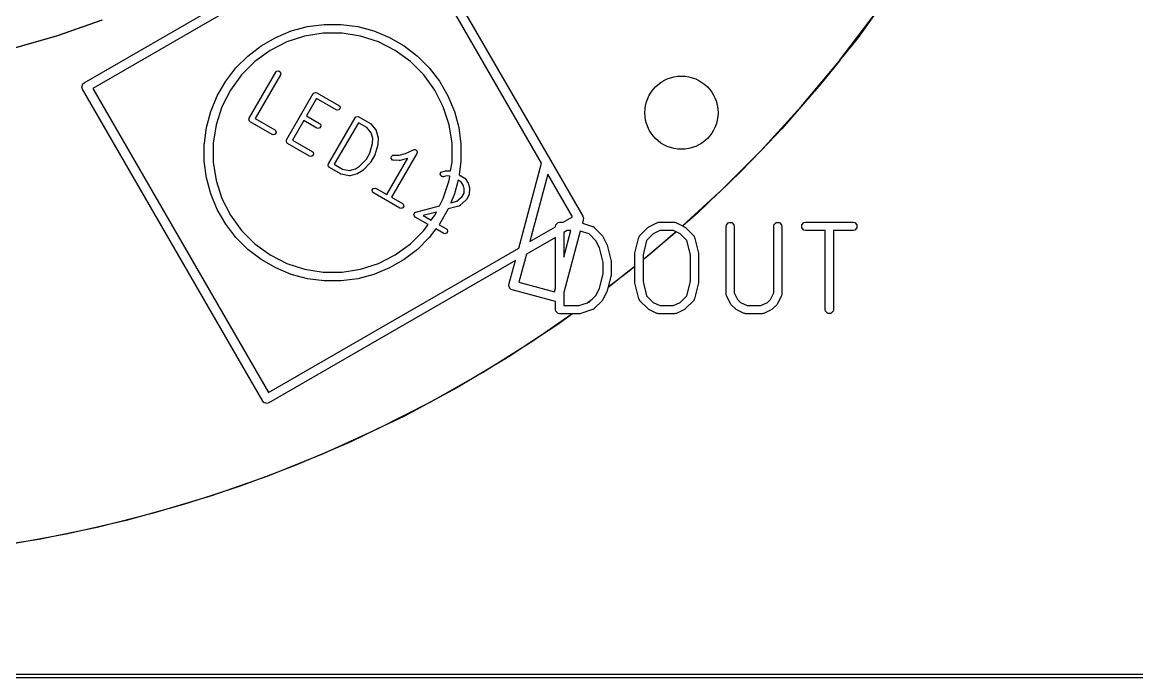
# Model space of a CAD drawing. Header units: inches. Extents: x 4.13 to 6.29, y -4.64 to -3.05.
# Drawn here: x 5.219 to 5.828, y -4.637 to -4.279 of the extents above; entities that cross this region are included whole.
import ezdxf

# ---------------------------------------------------------------- set-up
doc = ezdxf.new("R2010")
doc.units = ezdxf.units.IN
doc.header["$MEASUREMENT"] = 0
doc.layers.add('F.Silkscreen', color=41, linetype='CONTINUOUS', true_color=0xf2eda1)

msp = doc.modelspace()

# ---------------------------------------------------------------- linework, layer by layer
at = {"layer": 'F.Silkscreen', "linetype": 'CONTINUOUS'}
for p, q in [((5.25272, -4.31182), (5.4232, -4.21339)), ((5.42662, -4.21431), (5.50733, -4.3541)), ((5.42354, -4.21897), (5.25739, -4.3149)), ((5.50248, -4.3557), (5.42354, -4.21897)), ((5.23812, -4.28599), (5.26247, -4.27747)), ((5.26254, -4.27764), (5.23817, -4.28617)), ((5.66526, -4.29974), (5.68496, -4.27386)), ((5.68496, -4.27386), (5.6754, -4.28702)), ((5.35736, -4.28701), (5.36585, -4.2835)), ((5.36585, -4.2835), (5.37472, -4.28112)), ((5.38329, -4.28477), (5.37315, -4.28638)), ((5.37472, -4.28112), (5.38383, -4.27992)), ((5.39356, -4.28477), (5.38329, -4.28477)), ((5.38383, -4.27992), (5.39302, -4.27992)), ((5.39302, -4.27992), (5.40213, -4.28112)), ((5.4037, -4.28638), (5.39356, -4.28477)), ((5.40213, -4.28112), (5.411, -4.2835)), ((5.411, -4.2835), (5.41949, -4.28701)), ((5.21332, -4.29314), (5.23812, -4.28599)), ((5.23817, -4.28617), (5.21337, -4.29331)), ((5.3494, -4.29161), (5.35736, -4.28701)), ((5.36338, -4.28955), (5.35423, -4.29421)), ((5.37315, -4.28638), (5.36338, -4.28955)), ((5.41347, -4.28955), (5.4037, -4.28638)), ((5.42262, -4.29421), (5.41347, -4.28955)), ((5.41949, -4.28701), (5.42745, -4.29161)), ((5.6754, -4.28702), (5.66526, -4.29974)), ((5.34212, -4.2972), (5.3494, -4.29161)), ((5.35423, -4.29421), (5.34593, -4.30025)), ((5.43092, -4.30025), (5.42262, -4.29421)), ((5.42745, -4.29161), (5.43473, -4.2972)), ((5.33562, -4.3037), (5.34212, -4.2972)), ((5.34593, -4.30025), (5.33867, -4.30751)), ((5.43818, -4.30751), (5.43092, -4.30025)), ((5.43473, -4.2972), (5.44123, -4.3037)), ((5.6444, -4.32472), (5.66525, -4.29975)), ((5.66525, -4.29975), (5.65511, -4.31247)), ((5.66525, -4.29975), (5.66526, -4.29974)), ((5.66526, -4.29974), (5.66525, -4.29975)), ((5.66525, -4.29975), (5.66525, -4.29975)), ((5.33003, -4.31099), (5.33562, -4.3037)), ((5.33867, -4.30751), (5.33263, -4.31582)), ((5.3429, -4.33119), (5.35746, -4.30597)), ((5.35995, -4.30741), (5.34611, -4.33138)), ((5.35746, -4.30597), (5.35783, -4.30555)), ((5.35783, -4.30555), (5.3589, -4.30526)), ((5.3589, -4.30526), (5.35985, -4.30581)), ((5.35985, -4.30581), (5.36014, -4.30688)), ((5.36014, -4.30688), (5.35995, -4.30741)), ((5.44422, -4.31582), (5.43818, -4.30751)), ((5.44123, -4.3037), (5.44682, -4.31099)), ((5.2515, -4.31431), (5.25199, -4.31246)), ((5.25181, -4.31523), (5.2515, -4.31431)), ((5.35023, -4.48571), (5.25181, -4.31523)), ((5.25199, -4.31246), (5.25272, -4.31182)), ((5.25739, -4.3149), (5.35331, -4.48104)), ((5.32543, -4.31894), (5.33003, -4.31099)), ((5.44682, -4.31099), (5.45142, -4.31894)), ((5.65511, -4.31247), (5.6444, -4.32472)), ((5.32192, -4.32743), (5.32543, -4.31894)), ((5.33263, -4.31582), (5.32797, -4.32497)), ((5.36332, -4.34297), (5.37788, -4.31775)), ((5.37965, -4.32044), (5.37416, -4.32996)), ((5.37788, -4.31775), (5.37825, -4.31733)), ((5.37825, -4.31733), (5.37931, -4.31705)), ((5.37931, -4.31705), (5.37984, -4.31723)), ((5.39041, -4.32666), (5.37965, -4.32044)), ((5.37984, -4.31723), (5.39185, -4.32416)), ((5.44888, -4.32497), (5.44422, -4.31582)), ((5.45142, -4.31894), (5.45493, -4.32743)), ((5.31954, -4.3363), (5.32192, -4.32743)), ((5.32797, -4.32497), (5.3248, -4.33473)), ((5.39094, -4.32684), (5.39041, -4.32666)), ((5.39201, -4.32655), (5.39094, -4.32684)), ((5.39185, -4.32416), (5.39227, -4.32453)), ((5.39256, -4.3256), (5.39201, -4.32655)), ((5.39227, -4.32453), (5.39256, -4.3256)), ((5.45205, -4.33473), (5.44888, -4.32497)), ((5.45493, -4.32743), (5.45731, -4.3363)), ((5.62245, -4.34873), (5.6444, -4.32472)), ((5.6444, -4.32472), (5.6337, -4.33698)), ((5.6444, -4.32472), (5.6444, -4.32472)), ((5.6444, -4.32472), (5.6444, -4.32472)), ((5.6444, -4.32472), (5.6444, -4.32472)), ((5.34272, -4.33172), (5.3429, -4.33119)), ((5.34301, -4.33278), (5.34272, -4.33172)), ((5.34343, -4.33315), (5.34301, -4.33278)), ((5.35544, -4.34009), (5.34343, -4.33315)), ((5.34611, -4.33138), (5.35688, -4.33759)), ((5.37272, -4.33245), (5.36653, -4.34317)), ((5.37988, -4.33658), (5.37272, -4.33245)), ((5.37416, -4.32996), (5.38132, -4.33409)), ((5.38613, -4.35615), (5.40069, -4.33093)), ((5.40069, -4.33093), (5.40106, -4.33051)), ((5.40106, -4.33051), (5.40213, -4.33022)), ((5.40213, -4.33022), (5.40266, -4.3304)), ((5.40266, -4.3304), (5.40866, -4.33387)), ((5.31841, -4.34487), (5.31954, -4.3363)), ((5.3248, -4.33473), (5.32319, -4.34487)), ((5.35688, -4.33759), (5.3573, -4.33796)), ((5.35758, -4.33903), (5.35703, -4.33998)), ((5.3573, -4.33796), (5.35758, -4.33903)), ((5.38041, -4.33676), (5.37988, -4.33658)), ((5.38147, -4.33648), (5.38041, -4.33676)), ((5.38132, -4.33409), (5.38174, -4.33446)), ((5.38202, -4.33552), (5.38147, -4.33648)), ((5.38174, -4.33446), (5.38202, -4.33552)), ((5.40247, -4.33362), (5.38935, -4.35634)), ((5.40702, -4.33624), (5.40247, -4.33362)), ((5.40955, -4.3391), (5.40702, -4.33624)), ((5.40866, -4.33387), (5.40884, -4.33402)), ((5.40884, -4.33402), (5.40902, -4.33416)), ((5.40902, -4.33416), (5.41193, -4.33744)), ((5.41042, -4.34233), (5.40955, -4.3391)), ((5.41193, -4.33744), (5.41197, -4.3375)), ((5.41197, -4.3375), (5.412, -4.33752)), ((5.412, -4.33752), (5.4121, -4.33773)), ((5.4121, -4.33773), (5.41221, -4.33793)), ((5.41221, -4.33793), (5.41221, -4.33796)), ((5.41221, -4.33796), (5.41224, -4.33802)), ((5.41224, -4.33802), (5.41326, -4.34181)), ((5.45366, -4.34487), (5.45205, -4.33473)), ((5.45731, -4.3363), (5.45851, -4.34541)), ((5.6337, -4.33698), (5.62245, -4.34873)), ((5.31834, -4.34541), (5.31841, -4.34487)), ((5.31834, -4.3546), (5.31834, -4.34541)), ((5.32319, -4.34487), (5.32319, -4.35514)), ((5.35597, -4.34027), (5.35544, -4.34009)), ((5.35703, -4.33998), (5.35597, -4.34027)), ((5.36314, -4.34351), (5.36332, -4.34297)), ((5.36342, -4.34457), (5.36314, -4.34351)), ((5.36384, -4.34494), (5.36342, -4.34457)), ((5.37585, -4.35187), (5.36384, -4.34494)), ((5.36653, -4.34317), (5.37729, -4.34938)), ((5.40877, -4.35021), (5.41025, -4.34503)), ((5.41025, -4.34503), (5.41042, -4.34233)), ((5.41307, -4.34568), (5.41149, -4.35117)), ((5.41308, -4.34552), (5.41307, -4.34568)), ((5.41312, -4.34537), (5.41308, -4.34552)), ((5.41331, -4.34227), (5.41312, -4.34537)), ((5.41326, -4.34181), (5.41327, -4.34204)), ((5.41327, -4.34204), (5.41331, -4.34227)), ((5.45366, -4.35514), (5.45366, -4.34487)), ((5.45851, -4.34541), (5.45851, -4.3546)), ((5.37745, -4.35177), (5.37638, -4.35205)), ((5.37729, -4.34938), (5.37771, -4.34975)), ((5.378, -4.35081), (5.37745, -4.35177)), ((5.37771, -4.34975), (5.378, -4.35081)), ((5.40687, -4.35351), (5.40877, -4.35021)), ((5.41136, -4.3515), (5.40928, -4.3551)), ((5.41141, -4.35133), (5.41136, -4.3515)), ((5.41149, -4.35117), (5.41141, -4.35133)), ((5.4205, -4.35209), (5.42133, -4.35136)), ((5.43441, -4.35039), (5.42057, -4.37437)), ((5.42133, -4.35136), (5.42188, -4.35128)), ((5.42188, -4.35128), (5.42475, -4.35145)), ((5.42475, -4.35145), (5.42817, -4.35054)), ((5.42817, -4.35054), (5.43252, -4.34838)), ((5.43252, -4.34838), (5.43307, -4.34824)), ((5.43307, -4.34824), (5.43321, -4.34829)), ((5.43321, -4.34829), (5.43335, -4.34825)), ((5.43335, -4.34825), (5.43371, -4.34846)), ((5.43371, -4.34846), (5.43411, -4.34859)), ((5.43411, -4.34859), (5.43418, -4.34872)), ((5.43418, -4.34872), (5.43431, -4.3488)), ((5.43431, -4.3488), (5.43441, -4.3492)), ((5.43441, -4.3492), (5.4346, -4.34958)), ((5.43459, -4.34986), (5.43441, -4.35039)), ((5.4346, -4.34958), (5.43455, -4.34972)), ((5.43455, -4.34972), (5.43459, -4.34986)), ((5.59945, -4.37174), (5.62245, -4.34874)), ((5.62245, -4.34874), (5.61121, -4.3605)), ((5.62245, -4.34874), (5.62245, -4.34873)), ((5.62245, -4.34873), (5.62245, -4.34874)), ((5.62245, -4.34874), (5.62245, -4.34874)), ((5.31954, -4.36371), (5.31834, -4.3546)), ((5.32319, -4.35514), (5.3248, -4.36528)), ((5.37638, -4.35205), (5.37585, -4.35187)), ((5.38595, -4.35668), (5.38613, -4.35615)), ((5.38624, -4.35774), (5.38595, -4.35668)), ((5.38666, -4.35811), (5.38624, -4.35774)), ((5.38935, -4.35634), (5.3939, -4.35897)), ((5.40087, -4.35887), (5.40313, -4.35737)), ((5.40313, -4.35737), (5.40687, -4.35351)), ((5.40907, -4.35538), (5.40509, -4.35949)), ((5.40916, -4.35523), (5.40907, -4.35538)), ((5.40928, -4.3551), (5.40916, -4.35523)), ((5.41808, -4.37293), (5.42954, -4.35307)), ((5.42044, -4.35319), (5.4205, -4.35209)), ((5.42117, -4.35402), (5.42044, -4.35319)), ((5.42171, -4.35416), (5.42117, -4.35402)), ((5.42481, -4.35434), (5.42171, -4.35416)), ((5.42503, -4.35431), (5.42481, -4.35434)), ((5.42527, -4.3543), (5.42503, -4.35431)), ((5.42905, -4.35328), (5.42527, -4.3543)), ((5.42918, -4.35322), (5.42905, -4.35328)), ((5.42932, -4.35318), (5.42918, -4.35322)), ((5.42954, -4.35307), (5.42932, -4.35318)), ((5.45289, -4.35998), (5.45366, -4.35514)), ((5.45851, -4.3546), (5.45753, -4.36208)), ((5.49004, -4.4021), (5.50248, -4.3557)), ((5.50733, -4.3541), (5.52504, -4.38478)), ((5.32192, -4.37258), (5.31954, -4.36371)), ((5.39266, -4.36158), (5.38666, -4.35811)), ((5.39288, -4.36165), (5.39266, -4.36158)), ((5.3931, -4.36174), (5.39288, -4.36165)), ((5.39739, -4.36262), (5.3931, -4.36174)), ((5.3939, -4.35897), (5.39764, -4.35973)), ((5.39746, -4.36262), (5.39739, -4.36262)), ((5.39749, -4.36264), (5.39746, -4.36262)), ((5.39772, -4.36263), (5.39749, -4.36264)), ((5.39764, -4.35973), (5.40087, -4.35887)), ((5.39795, -4.36263), (5.39772, -4.36263)), ((5.39798, -4.36261), (5.39795, -4.36263)), ((5.39805, -4.3626), (5.39798, -4.36261)), ((5.40184, -4.36159), (5.39805, -4.3626)), ((5.40205, -4.36149), (5.40184, -4.36159)), ((5.40226, -4.3614), (5.40205, -4.36149)), ((5.40485, -4.35969), (5.40226, -4.3614)), ((5.40496, -4.35958), (5.40485, -4.35969)), ((5.40509, -4.35949), (5.40496, -4.35958)), ((5.44716, -4.3616), (5.44771, -4.36064)), ((5.44745, -4.36266), (5.44716, -4.3616)), ((5.4484, -4.36321), (5.44745, -4.36266)), ((5.44771, -4.36064), (5.44822, -4.36039)), ((5.44822, -4.36039), (5.45011, -4.35988)), ((5.44896, -4.36317), (5.4484, -4.36321)), ((5.45063, -4.36273), (5.44896, -4.36317)), ((5.45011, -4.35988), (5.45034, -4.35987)), ((5.45034, -4.35987), (5.45057, -4.35984)), ((5.45057, -4.35984), (5.45289, -4.35998)), ((5.45244, -4.36284), (5.45063, -4.36273)), ((5.45205, -4.36528), (5.45244, -4.36284)), ((5.45753, -4.36208), (5.4603, -4.36368)), ((5.4603, -4.36368), (5.46036, -4.36373)), ((5.46036, -4.36373), (5.46039, -4.36374)), ((5.46039, -4.36374), (5.46055, -4.3639)), ((5.46055, -4.3639), (5.46072, -4.36405)), ((5.50601, -4.36182), (5.49617, -4.39857)), ((5.51946, -4.38512), (5.50601, -4.36182)), ((5.61121, -4.3605), (5.59945, -4.37174)), ((5.3248, -4.36528), (5.32797, -4.37505)), ((5.40997, -4.37055), (5.41052, -4.36959)), ((5.41052, -4.36959), (5.41159, -4.36931)), ((5.41159, -4.36931), (5.41212, -4.36949)), ((5.41212, -4.36949), (5.41808, -4.37293)), ((5.44888, -4.37505), (5.45205, -4.36528)), ((5.45695, -4.36507), (5.45493, -4.37258)), ((5.45857, -4.36601), (5.45695, -4.36507)), ((5.45996, -4.36811), (5.45857, -4.36601)), ((5.46035, -4.36956), (5.45996, -4.36811)), ((5.4602, -4.37208), (5.46035, -4.36956)), ((5.46072, -4.36405), (5.46073, -4.36408)), ((5.46073, -4.36408), (5.46078, -4.36413)), ((5.46078, -4.36413), (5.46249, -4.36672)), ((5.46249, -4.36672), (5.46258, -4.36694)), ((5.46258, -4.36694), (5.46268, -4.36714)), ((5.46268, -4.36714), (5.46319, -4.36904)), ((5.46324, -4.3695), (5.46305, -4.37259)), ((5.46319, -4.36904), (5.4632, -4.36927)), ((5.4632, -4.36927), (5.46324, -4.3695)), ((5.32543, -4.38107), (5.32192, -4.37258)), ((5.32797, -4.37505), (5.33263, -4.3842)), ((5.41026, -4.37161), (5.40997, -4.37055)), ((5.41068, -4.37198), (5.41026, -4.37161)), ((5.42509, -4.3803), (5.41068, -4.37198)), ((5.42057, -4.37437), (5.42653, -4.37781)), ((5.44685, -4.37903), (5.44888, -4.37505)), ((5.45493, -4.37258), (5.45294, -4.3774)), ((5.45624, -4.37651), (5.4591, -4.37398)), ((5.46118, -4.37598), (5.4579, -4.37889)), ((5.4591, -4.37398), (5.4602, -4.37208)), ((5.46132, -4.3758), (5.46118, -4.37598)), ((5.46147, -4.37563), (5.46132, -4.3758)), ((5.46286, -4.37322), (5.46147, -4.37563)), ((5.46288, -4.37316), (5.46286, -4.37322)), ((5.46291, -4.37313), (5.46288, -4.37316)), ((5.46297, -4.37291), (5.46291, -4.37313)), ((5.46304, -4.37269), (5.46297, -4.37291)), ((5.46305, -4.37259), (5.46303, -4.37266)), ((5.46303, -4.37266), (5.46304, -4.37269)), ((5.57954, -4.38994), (5.59944, -4.37175)), ((5.59944, -4.37175), (5.58768, -4.38299)), ((5.59945, -4.37174), (5.59944, -4.37175)), ((5.59944, -4.37175), (5.59945, -4.37174)), ((5.59945, -4.37174), (5.59945, -4.37174)), ((5.33003, -4.38903), (5.32543, -4.38107)), ((5.42562, -4.38048), (5.42509, -4.3803)), ((5.42668, -4.3802), (5.42562, -4.38048)), ((5.42653, -4.37781), (5.42695, -4.37818)), ((5.42724, -4.37924), (5.42668, -4.3802)), ((5.42695, -4.37818), (5.42724, -4.37924)), ((5.43384, -4.38252), (5.44685, -4.37903)), ((5.45142, -4.38107), (5.44682, -4.38903)), ((5.45155, -4.38075), (5.45142, -4.38107)), ((5.45732, -4.37921), (5.45155, -4.38075)), ((5.45294, -4.3774), (5.45624, -4.37651)), ((5.45738, -4.37918), (5.45732, -4.37921)), ((5.45742, -4.37918), (5.45738, -4.37918)), ((5.45761, -4.37906), (5.45742, -4.37918)), ((5.45782, -4.37896), (5.45761, -4.37906)), ((5.45784, -4.37893), (5.45782, -4.37896)), ((5.4579, -4.37889), (5.45784, -4.37893)), ((5.33263, -4.3842), (5.33867, -4.3925)), ((5.43279, -4.38372), (5.43334, -4.38276)), ((5.43307, -4.38478), (5.43279, -4.38372)), ((5.43349, -4.38515), (5.43307, -4.38478)), ((5.43334, -4.38276), (5.43384, -4.38252)), ((5.44056, -4.38923), (5.43349, -4.38515)), ((5.44509, -4.38248), (5.43795, -4.3844)), ((5.43795, -4.3844), (5.44226, -4.38689)), ((5.44226, -4.38689), (5.44422, -4.3842)), ((5.44422, -4.3842), (5.44509, -4.38248)), ((5.5103, -4.38943), (5.51152, -4.38821)), ((5.51152, -4.38821), (5.51238, -4.38804)), ((5.51238, -4.38804), (5.5144, -4.38804)), ((5.5144, -4.38804), (5.51946, -4.38512)), ((5.52529, -4.38668), (5.52482, -4.38845)), ((5.52504, -4.38478), (5.52536, -4.38571)), ((5.52536, -4.38571), (5.52529, -4.38668)), ((5.52536, -4.38571), (5.52536, -4.38571)), ((5.52536, -4.38571), (5.52536, -4.38571)), ((5.56121, -4.39044), (5.56554, -4.38828)), ((5.56554, -4.38828), (5.56565, -4.38825)), ((5.56565, -4.38825), (5.56568, -4.38821)), ((5.56568, -4.38821), (5.56604, -4.38814)), ((5.56604, -4.38814), (5.56639, -4.38805)), ((5.56639, -4.38805), (5.56644, -4.38806)), ((5.56644, -4.38806), (5.56655, -4.38804)), ((5.56655, -4.38804), (5.57521, -4.38804)), ((5.57521, -4.38804), (5.57532, -4.38806)), ((5.57532, -4.38806), (5.57537, -4.38805)), ((5.57537, -4.38805), (5.57572, -4.38814)), ((5.57572, -4.38814), (5.57607, -4.38821)), ((5.57607, -4.38821), (5.57611, -4.38825)), ((5.57611, -4.38825), (5.57622, -4.38828)), ((5.57622, -4.38828), (5.57954, -4.38994)), ((5.58768, -4.38299), (5.57966, -4.39)), ((5.60347, -4.38943), (5.60468, -4.38821)), ((5.60468, -4.38821), (5.60641, -4.38821)), ((5.60641, -4.38821), (5.60762, -4.38943)), ((5.62947, -4.38943), (5.63068, -4.38821)), ((5.63068, -4.38821), (5.63241, -4.38821)), ((5.63241, -4.38821), (5.63362, -4.38943)), ((5.64463, -4.38943), (5.64585, -4.38821)), ((5.64585, -4.38821), (5.64671, -4.38804)), ((5.64671, -4.38804), (5.67271, -4.38804)), ((5.67271, -4.38804), (5.67357, -4.38821)), ((5.67357, -4.38821), (5.67479, -4.38943)), ((5.33562, -4.39632), (5.33003, -4.38903)), ((5.33867, -4.3925), (5.34593, -4.39976)), ((5.43092, -4.39976), (5.43818, -4.3925)), ((5.43818, -4.3925), (5.44056, -4.38923)), ((5.44479, -4.39168), (5.44123, -4.39632)), ((5.44911, -4.39417), (5.44479, -4.39168)), ((5.44682, -4.38903), (5.44656, -4.38937)), ((5.44656, -4.38937), (5.45055, -4.39167)), ((5.44964, -4.39435), (5.44911, -4.39417)), ((5.4507, -4.39406), (5.44964, -4.39435)), ((5.45055, -4.39167), (5.45097, -4.39204)), ((5.45125, -4.39311), (5.4507, -4.39406)), ((5.45097, -4.39204), (5.45125, -4.39311)), ((5.49617, -4.39857), (5.51013, -4.39051)), ((5.51013, -4.39029), (5.5103, -4.38943)), ((5.51013, -4.39051), (5.51013, -4.39029)), ((5.51463, -4.40715), (5.51854, -4.39254)), ((5.5166, -4.39254), (5.51463, -4.39368)), ((5.52365, -4.39281), (5.51463, -4.42647)), ((5.51463, -4.39368), (5.51463, -4.40715)), ((5.51854, -4.39254), (5.5166, -4.39254)), ((5.5285, -4.39442), (5.52365, -4.39281)), ((5.52482, -4.38845), (5.53042, -4.39032)), ((5.5322, -4.39812), (5.5285, -4.39442)), ((5.53042, -4.39032), (5.53052, -4.39038)), ((5.53052, -4.39038), (5.53057, -4.39038)), ((5.53057, -4.39038), (5.53087, -4.39058)), ((5.53087, -4.39058), (5.53119, -4.39076)), ((5.53119, -4.39076), (5.53121, -4.3908)), ((5.53121, -4.3908), (5.5313, -4.39087)), ((5.5313, -4.39087), (5.53564, -4.3952)), ((5.55629, -4.3952), (5.56062, -4.39087)), ((5.55796, -4.40828), (5.57543, -4.3937)), ((5.56355, -4.39431), (5.55991, -4.39794)), ((5.56062, -4.39087), (5.56092, -4.39067)), ((5.56092, -4.39067), (5.56121, -4.39044)), ((5.57543, -4.3937), (5.56318, -4.4044)), ((5.56708, -4.39254), (5.56355, -4.39431)), ((5.57468, -4.39254), (5.56708, -4.39254)), ((5.57598, -4.39319), (5.57468, -4.39254)), ((5.57543, -4.39369), (5.57598, -4.39319)), ((5.576, -4.3932), (5.57543, -4.39369)), ((5.57543, -4.39369), (5.57543, -4.3937)), ((5.57543, -4.3937), (5.57543, -4.39369)), ((5.57543, -4.39369), (5.57543, -4.39369)), ((5.57821, -4.39431), (5.576, -4.3932)), ((5.58185, -4.39794), (5.57821, -4.39431)), ((5.57966, -4.39), (5.58055, -4.39044)), ((5.58055, -4.39044), (5.58084, -4.39067)), ((5.58084, -4.39067), (5.58114, -4.39087)), ((5.58114, -4.39087), (5.58547, -4.3952)), ((5.6033, -4.39029), (5.60347, -4.38943)), ((5.6033, -4.42712), (5.6033, -4.39029)), ((5.60762, -4.38943), (5.6078, -4.39029)), ((5.6078, -4.39029), (5.6078, -4.42659)), ((5.6293, -4.39029), (5.62947, -4.38943)), ((5.6293, -4.42659), (5.6293, -4.39029)), ((5.63362, -4.38943), (5.6338, -4.39029)), ((5.6338, -4.39029), (5.6338, -4.42712)), ((5.64463, -4.39115), (5.64463, -4.38943)), ((5.64585, -4.39237), (5.64463, -4.39115)), ((5.64671, -4.39254), (5.64585, -4.39237)), ((5.65746, -4.39254), (5.64671, -4.39254)), ((5.65746, -4.43579), (5.65746, -4.39254)), ((5.67271, -4.39254), (5.66196, -4.39254)), ((5.66196, -4.39254), (5.66196, -4.43579)), ((5.67357, -4.39237), (5.67271, -4.39254)), ((5.67479, -4.39115), (5.67357, -4.39237)), ((5.67479, -4.38943), (5.67479, -4.39115)), ((5.34212, -4.40281), (5.33562, -4.39632)), ((5.34593, -4.39976), (5.35423, -4.4058)), ((5.42262, -4.4058), (5.43092, -4.39976)), ((5.44123, -4.39632), (5.43473, -4.40281)), ((5.51013, -4.39628), (5.49434, -4.4054)), ((5.51013, -4.42395), (5.51013, -4.39628)), ((5.53409, -4.40191), (5.5322, -4.39812)), ((5.53564, -4.3952), (5.53584, -4.3955)), ((5.53584, -4.3955), (5.53606, -4.39578)), ((5.53606, -4.39578), (5.53823, -4.40012)), ((5.53823, -4.40012), (5.53829, -4.40036)), ((5.53829, -4.40036), (5.5384, -4.40058)), ((5.55353, -4.40491), (5.5557, -4.39624)), ((5.5557, -4.39624), (5.5558, -4.39602)), ((5.5558, -4.39593), (5.55595, -4.3957)), ((5.5558, -4.39602), (5.5558, -4.39593)), ((5.55595, -4.3957), (5.55607, -4.39545)), ((5.55607, -4.39545), (5.55615, -4.3954)), ((5.55615, -4.3954), (5.55629, -4.3952)), ((5.55991, -4.39794), (5.55796, -4.40573)), ((5.5838, -4.40573), (5.58185, -4.39794)), ((5.58547, -4.3952), (5.58561, -4.3954)), ((5.58561, -4.3954), (5.58569, -4.39545)), ((5.58569, -4.39545), (5.5858, -4.3957)), ((5.5858, -4.3957), (5.58596, -4.39593)), ((5.58596, -4.39593), (5.58596, -4.39602)), ((5.58596, -4.39602), (5.58606, -4.39624)), ((5.58606, -4.39624), (5.58823, -4.40491)), ((5.3494, -4.4084), (5.34212, -4.40281)), ((5.35331, -4.48104), (5.49004, -4.4021)), ((5.35423, -4.4058), (5.36338, -4.41046)), ((5.41347, -4.41046), (5.42262, -4.4058)), ((5.43473, -4.40281), (5.42745, -4.4084)), ((5.49434, -4.4054), (5.49021, -4.4208)), ((5.53613, -4.41007), (5.53409, -4.40191)), ((5.5384, -4.40058), (5.54056, -4.40924)), ((5.55346, -4.40546), (5.55352, -4.40519)), ((5.55346, -4.41203), (5.55346, -4.40546)), ((5.55352, -4.40519), (5.55353, -4.40491)), ((5.56318, -4.4044), (5.55796, -4.40856)), ((5.55796, -4.40573), (5.55796, -4.40828)), ((5.5838, -4.42035), (5.5838, -4.40573)), ((5.58823, -4.40491), (5.58824, -4.40519)), ((5.58824, -4.40519), (5.5883, -4.40546)), ((5.5883, -4.40546), (5.5883, -4.42062)), ((5.35736, -4.413), (5.3494, -4.4084)), ((5.48821, -4.40893), (5.35365, -4.48662)), ((5.36338, -4.41046), (5.37315, -4.41363)), ((5.4037, -4.41363), (5.41347, -4.41046)), ((5.42745, -4.4084), (5.41949, -4.413)), ((5.48473, -4.42193), (5.48821, -4.40893)), ((5.53613, -4.41601), (5.53613, -4.41007)), ((5.54056, -4.40924), (5.54058, -4.40952)), ((5.54058, -4.40952), (5.54063, -4.40979)), ((5.54063, -4.40979), (5.54063, -4.41629)), ((5.55046, -4.41454), (5.55346, -4.41203)), ((5.55346, -4.41215), (5.55046, -4.41454)), ((5.55346, -4.42062), (5.55346, -4.41215)), ((5.55796, -4.40856), (5.55796, -4.42035)), ((5.36585, -4.41651), (5.35736, -4.413)), ((5.37472, -4.41889), (5.36585, -4.41651)), ((5.37315, -4.41363), (5.38329, -4.41524)), ((5.38329, -4.41524), (5.39356, -4.41524)), ((5.39356, -4.41524), (5.4037, -4.41363)), ((5.411, -4.41651), (5.40213, -4.41889)), ((5.41949, -4.413), (5.411, -4.41651)), ((5.53409, -4.42417), (5.53613, -4.41601)), ((5.55045, -4.41455), (5.53881, -4.42383)), ((5.53894, -4.42331), (5.55045, -4.41455)), ((5.54056, -4.41684), (5.53894, -4.42331)), ((5.54058, -4.41656), (5.54056, -4.41684)), ((5.54063, -4.41629), (5.54058, -4.41656)), ((5.55046, -4.41454), (5.55045, -4.41455)), ((5.55045, -4.41455), (5.55046, -4.41454)), ((5.55046, -4.41454), (5.55046, -4.41454)), ((5.38383, -4.42009), (5.37472, -4.41889)), ((5.39302, -4.42009), (5.38383, -4.42009)), ((5.40213, -4.41889), (5.39302, -4.42009)), ((5.48467, -4.4229), (5.48473, -4.42193)), ((5.48563, -4.42456), (5.48467, -4.4229)), ((5.4865, -4.42499), (5.48563, -4.42456)), ((5.49021, -4.4208), (5.50958, -4.426)), ((5.50958, -4.426), (5.51013, -4.42395)), ((5.5322, -4.42796), (5.53409, -4.42417)), ((5.53881, -4.42383), (5.5384, -4.4255)), ((5.55352, -4.42089), (5.55346, -4.42062)), ((5.55353, -4.42117), (5.55352, -4.42089)), ((5.5557, -4.42984), (5.55353, -4.42117)), ((5.55796, -4.42035), (5.55991, -4.42814)), ((5.58185, -4.42814), (5.5838, -4.42035)), ((5.58823, -4.42117), (5.58606, -4.42984)), ((5.58824, -4.42089), (5.58823, -4.42117)), ((5.5883, -4.42062), (5.58824, -4.42089)), ((5.51013, -4.43132), (5.4865, -4.42499)), ((5.51463, -4.42647), (5.51463, -4.43354)), ((5.52758, -4.43196), (5.53015, -4.43001)), ((5.52944, -4.43072), (5.52784, -4.43188)), ((5.5285, -4.43166), (5.52944, -4.43072)), ((5.53015, -4.43001), (5.5322, -4.42796)), ((5.53564, -4.43088), (5.5313, -4.43521)), ((5.53584, -4.43058), (5.53564, -4.43088)), ((5.53606, -4.4303), (5.53584, -4.43058)), ((5.53823, -4.42596), (5.53606, -4.4303)), ((5.53829, -4.42573), (5.53823, -4.42596)), ((5.5384, -4.4255), (5.53829, -4.42573)), ((5.5558, -4.43006), (5.5557, -4.42984)), ((5.5558, -4.43015), (5.5558, -4.43006)), ((5.55595, -4.43038), (5.5558, -4.43015)), ((5.55607, -4.43063), (5.55595, -4.43038)), ((5.55615, -4.43068), (5.55607, -4.43063)), ((5.55629, -4.43088), (5.55615, -4.43068)), ((5.56062, -4.43521), (5.55629, -4.43088)), ((5.55991, -4.42814), (5.56355, -4.43177)), ((5.57821, -4.43177), (5.58185, -4.42814)), ((5.58547, -4.43088), (5.58114, -4.43521)), ((5.58561, -4.43068), (5.58547, -4.43088)), ((5.58569, -4.43063), (5.58561, -4.43068)), ((5.5858, -4.43038), (5.58569, -4.43063)), ((5.58596, -4.43015), (5.5858, -4.43038)), ((5.58606, -4.42984), (5.58596, -4.43006)), ((5.58596, -4.43006), (5.58596, -4.43015)), ((5.60332, -4.42723), (5.6033, -4.42712)), ((5.6033, -4.42728), (5.60332, -4.42723)), ((5.6034, -4.42763), (5.6033, -4.42728)), ((5.60347, -4.42798), (5.6034, -4.42763)), ((5.6035, -4.42802), (5.60347, -4.42798)), ((5.60353, -4.42813), (5.6035, -4.42802)), ((5.6057, -4.43246), (5.60353, -4.42813)), ((5.6078, -4.42659), (5.60956, -4.43012)), ((5.60956, -4.43012), (5.61121, -4.43177)), ((5.62588, -4.43177), (5.62753, -4.43012)), ((5.62753, -4.43012), (5.6293, -4.42659)), ((5.63356, -4.42813), (5.63139, -4.43246)), ((5.63359, -4.42802), (5.63356, -4.42813)), ((5.63362, -4.42798), (5.63359, -4.42802)), ((5.63369, -4.42763), (5.63362, -4.42798)), ((5.63379, -4.42728), (5.63369, -4.42763)), ((5.6338, -4.42712), (5.63377, -4.42723)), ((5.63377, -4.42723), (5.63379, -4.42728)), ((5.51013, -4.43579), (5.51013, -4.43132)), ((5.5103, -4.43665), (5.51013, -4.43579)), ((5.51152, -4.43787), (5.5103, -4.43665)), ((5.51463, -4.43354), (5.52285, -4.43354)), ((5.52285, -4.43354), (5.52758, -4.43196)), ((5.53042, -4.43576), (5.52392, -4.43793)), ((5.52457, -4.43426), (5.52457, -4.43425)), ((5.52457, -4.43425), (5.52457, -4.43425)), ((5.52457, -4.43425), (5.52457, -4.43426)), ((5.52784, -4.43188), (5.5285, -4.43166)), ((5.53052, -4.4357), (5.53042, -4.43576)), ((5.53057, -4.4357), (5.53052, -4.4357)), ((5.53087, -4.4355), (5.53057, -4.4357)), ((5.53119, -4.43532), (5.53087, -4.4355)), ((5.53121, -4.43528), (5.53119, -4.43532)), ((5.5313, -4.43521), (5.53121, -4.43528)), ((5.56092, -4.43542), (5.56062, -4.43521)), ((5.56121, -4.43564), (5.56092, -4.43542)), ((5.56554, -4.4378), (5.56121, -4.43564)), ((5.56355, -4.43177), (5.56708, -4.43354)), ((5.56708, -4.43354), (5.57468, -4.43354)), ((5.57468, -4.43354), (5.57821, -4.43177)), ((5.58055, -4.43564), (5.57622, -4.4378)), ((5.58084, -4.43542), (5.58055, -4.43564)), ((5.58114, -4.43521), (5.58084, -4.43542)), ((5.60592, -4.43275), (5.6057, -4.43246)), ((5.60612, -4.43305), (5.60592, -4.43275)), ((5.60829, -4.43521), (5.60612, -4.43305)), ((5.60859, -4.43542), (5.60829, -4.43521)), ((5.60887, -4.43564), (5.60859, -4.43542)), ((5.61321, -4.4378), (5.60887, -4.43564)), ((5.61121, -4.43177), (5.61474, -4.43354)), ((5.61474, -4.43354), (5.62235, -4.43354)), ((5.62235, -4.43354), (5.62588, -4.43177)), ((5.62822, -4.43564), (5.62389, -4.4378)), ((5.6285, -4.43542), (5.62822, -4.43564)), ((5.6288, -4.43521), (5.6285, -4.43542)), ((5.63097, -4.43305), (5.6288, -4.43521)), ((5.63117, -4.43275), (5.63097, -4.43305)), ((5.63139, -4.43246), (5.63117, -4.43275)), ((5.65763, -4.43665), (5.65746, -4.43579)), ((5.65885, -4.43787), (5.65763, -4.43665)), ((5.66179, -4.43665), (5.66057, -4.43787)), ((5.66196, -4.43579), (5.66179, -4.43665)), ((5.49783, -4.45278), (5.5191, -4.43804)), ((5.51936, -4.43804), (5.51141, -4.44382)), ((5.51238, -4.43804), (5.51152, -4.43787)), ((5.5191, -4.43804), (5.51238, -4.43804)), ((5.52321, -4.43804), (5.51936, -4.43804)), ((5.52357, -4.43797), (5.52321, -4.43804)), ((5.52392, -4.43793), (5.52357, -4.43797)), ((5.56565, -4.43783), (5.56554, -4.4378)), ((5.56568, -4.43787), (5.56565, -4.43783)), ((5.56604, -4.43794), (5.56568, -4.43787)), ((5.56639, -4.43803), (5.56604, -4.43794)), ((5.56644, -4.43802), (5.56639, -4.43803)), ((5.56655, -4.43804), (5.56644, -4.43802)), ((5.57521, -4.43804), (5.56655, -4.43804)), ((5.57532, -4.43802), (5.57521, -4.43804)), ((5.57537, -4.43803), (5.57532, -4.43802)), ((5.57572, -4.43794), (5.57537, -4.43803)), ((5.57607, -4.43787), (5.57572, -4.43794)), ((5.57611, -4.43783), (5.57607, -4.43787)), ((5.57622, -4.4378), (5.57611, -4.43783)), ((5.61332, -4.43783), (5.61321, -4.4378)), ((5.61335, -4.43787), (5.61332, -4.43783)), ((5.61371, -4.43794), (5.61335, -4.43787)), ((5.61405, -4.43803), (5.61371, -4.43794)), ((5.6141, -4.43802), (5.61405, -4.43803)), ((5.61421, -4.43804), (5.6141, -4.43802)), ((5.62288, -4.43804), (5.61421, -4.43804)), ((5.62299, -4.43802), (5.62288, -4.43804)), ((5.62304, -4.43803), (5.62299, -4.43802)), ((5.62339, -4.43794), (5.62304, -4.43803)), ((5.62374, -4.43787), (5.62339, -4.43794)), ((5.62378, -4.43783), (5.62374, -4.43787)), ((5.62389, -4.4378), (5.62378, -4.43783)), ((5.66057, -4.43787), (5.65885, -4.43787)), ((5.51141, -4.44382), (5.49783, -4.45278)), ((5.47028, -4.47009), (5.49782, -4.45278)), ((5.49782, -4.45278), (5.48425, -4.46175)), ((5.49783, -4.45278), (5.49782, -4.45278)), ((5.49782, -4.45278), (5.49783, -4.45278)), ((5.49783, -4.45278), (5.49783, -4.45278)), ((5.48425, -4.46175), (5.47028, -4.47009)), ((5.44198, -4.48615), (5.47027, -4.47009)), ((5.47027, -4.47009), (5.45631, -4.47844)), ((5.47028, -4.47009), (5.47027, -4.47009)), ((5.47027, -4.47009), (5.47028, -4.47009)), ((5.47028, -4.47009), (5.47028, -4.47009)), ((5.45631, -4.47844), (5.44198, -4.48615)), ((5.35088, -4.48644), (5.35023, -4.48571)), ((5.35273, -4.48694), (5.35088, -4.48644)), ((5.35365, -4.48662), (5.35273, -4.48694)), ((5.41299, -4.50092), (5.44198, -4.48615)), ((5.44198, -4.48615), (5.42765, -4.49386)), ((5.44198, -4.48615), (5.44198, -4.48615)), ((5.44198, -4.48615), (5.44198, -4.48615)), ((5.44198, -4.48615), (5.44198, -4.48615)), ((5.42765, -4.49386), (5.41299, -4.50092)), ((5.38337, -4.51437), (5.41299, -4.50092)), ((5.41299, -4.50092), (5.39833, -4.50798)), ((5.41299, -4.50092), (5.41299, -4.50092)), ((5.41299, -4.50092), (5.41299, -4.50092)), ((5.41299, -4.50092), (5.41299, -4.50092)), ((5.39833, -4.50798), (5.38337, -4.51437)), ((5.35318, -4.52648), (5.38336, -4.51438)), ((5.38336, -4.51438), (5.36841, -4.52077)), ((5.38337, -4.51437), (5.38336, -4.51438)), ((5.38336, -4.51438), (5.38337, -4.51437)), ((5.38337, -4.51437), (5.38337, -4.51437)), ((5.36841, -4.52077), (5.35318, -4.52648)), ((5.32247, -4.53723), (5.35317, -4.52649)), ((5.35317, -4.52649), (5.33794, -4.5322)), ((5.35317, -4.52649), (5.35318, -4.52648)), ((5.35318, -4.52648), (5.35317, -4.52649)), ((5.35317, -4.52649), (5.35317, -4.52649)), ((5.33794, -4.5322), (5.32247, -4.53723)), ((5.29131, -4.54659), (5.32246, -4.53723)), ((5.32246, -4.53723), (5.30699, -4.54226)), ((5.32246, -4.53723), (5.32246, -4.53723)), ((5.32246, -4.53723), (5.32247, -4.53723)), ((5.32247, -4.53723), (5.32246, -4.53723)), ((5.25976, -4.55454), (5.2913, -4.54659)), ((5.2913, -4.54659), (5.27562, -4.55092)), ((5.2913, -4.54659), (5.2913, -4.54659)), ((5.2913, -4.54659), (5.29131, -4.54659)), ((5.29131, -4.54659), (5.2913, -4.54659)), ((5.30699, -4.54226), (5.29131, -4.54659)), ((5.27562, -4.55092), (5.25976, -4.55454)), ((5.22788, -4.56106), (5.25975, -4.55454)), ((5.24389, -4.55816), (5.22788, -4.56106)), ((5.25975, -4.55454), (5.24389, -4.55816)), ((5.25975, -4.55454), (5.25975, -4.55454)), ((5.25975, -4.55454), (5.25976, -4.55454)), ((5.25976, -4.55454), (5.25975, -4.55454)), ((5.19575, -4.56615), (5.22788, -4.56107)), ((5.22788, -4.56107), (5.21187, -4.56397)), ((5.22788, -4.56107), (5.22788, -4.56106)), ((5.22788, -4.56106), (5.22788, -4.56107)), ((5.22788, -4.56107), (5.22788, -4.56107)), ((6.28937, -4.63681), (4.13386, -4.63681)), ((4.13484, -4.63484), (6.28839, -4.63484))]:
    msp.add_line(p, q, dxfattribs=at)
at = {"layer": 'F.Silkscreen'}
msp.add_circle((5.57893, -4.32817), 0.02, dxfattribs=at)
msp.add_circle((5.57893, -4.32817), 0.02, dxfattribs=at)
msp.add_circle((5.57893, -4.32817), 0.02, dxfattribs=at)

doc.saveas('drawing.dxf')
